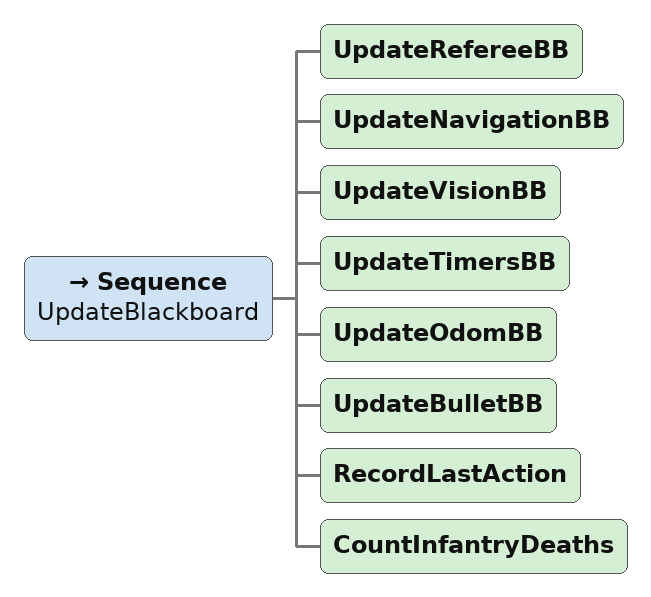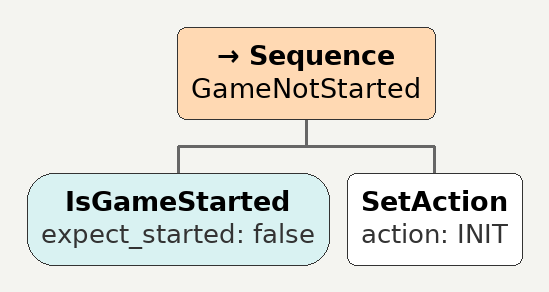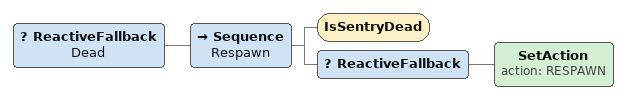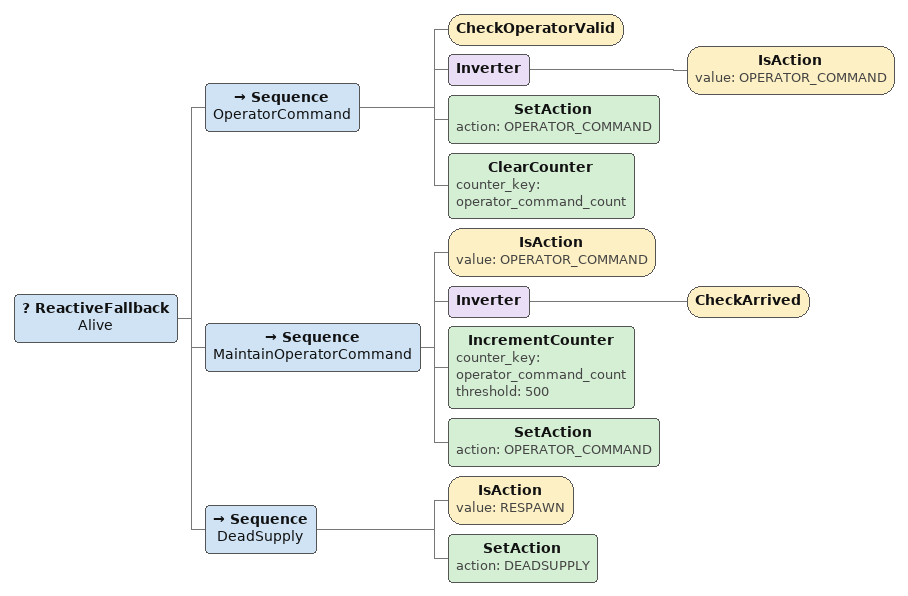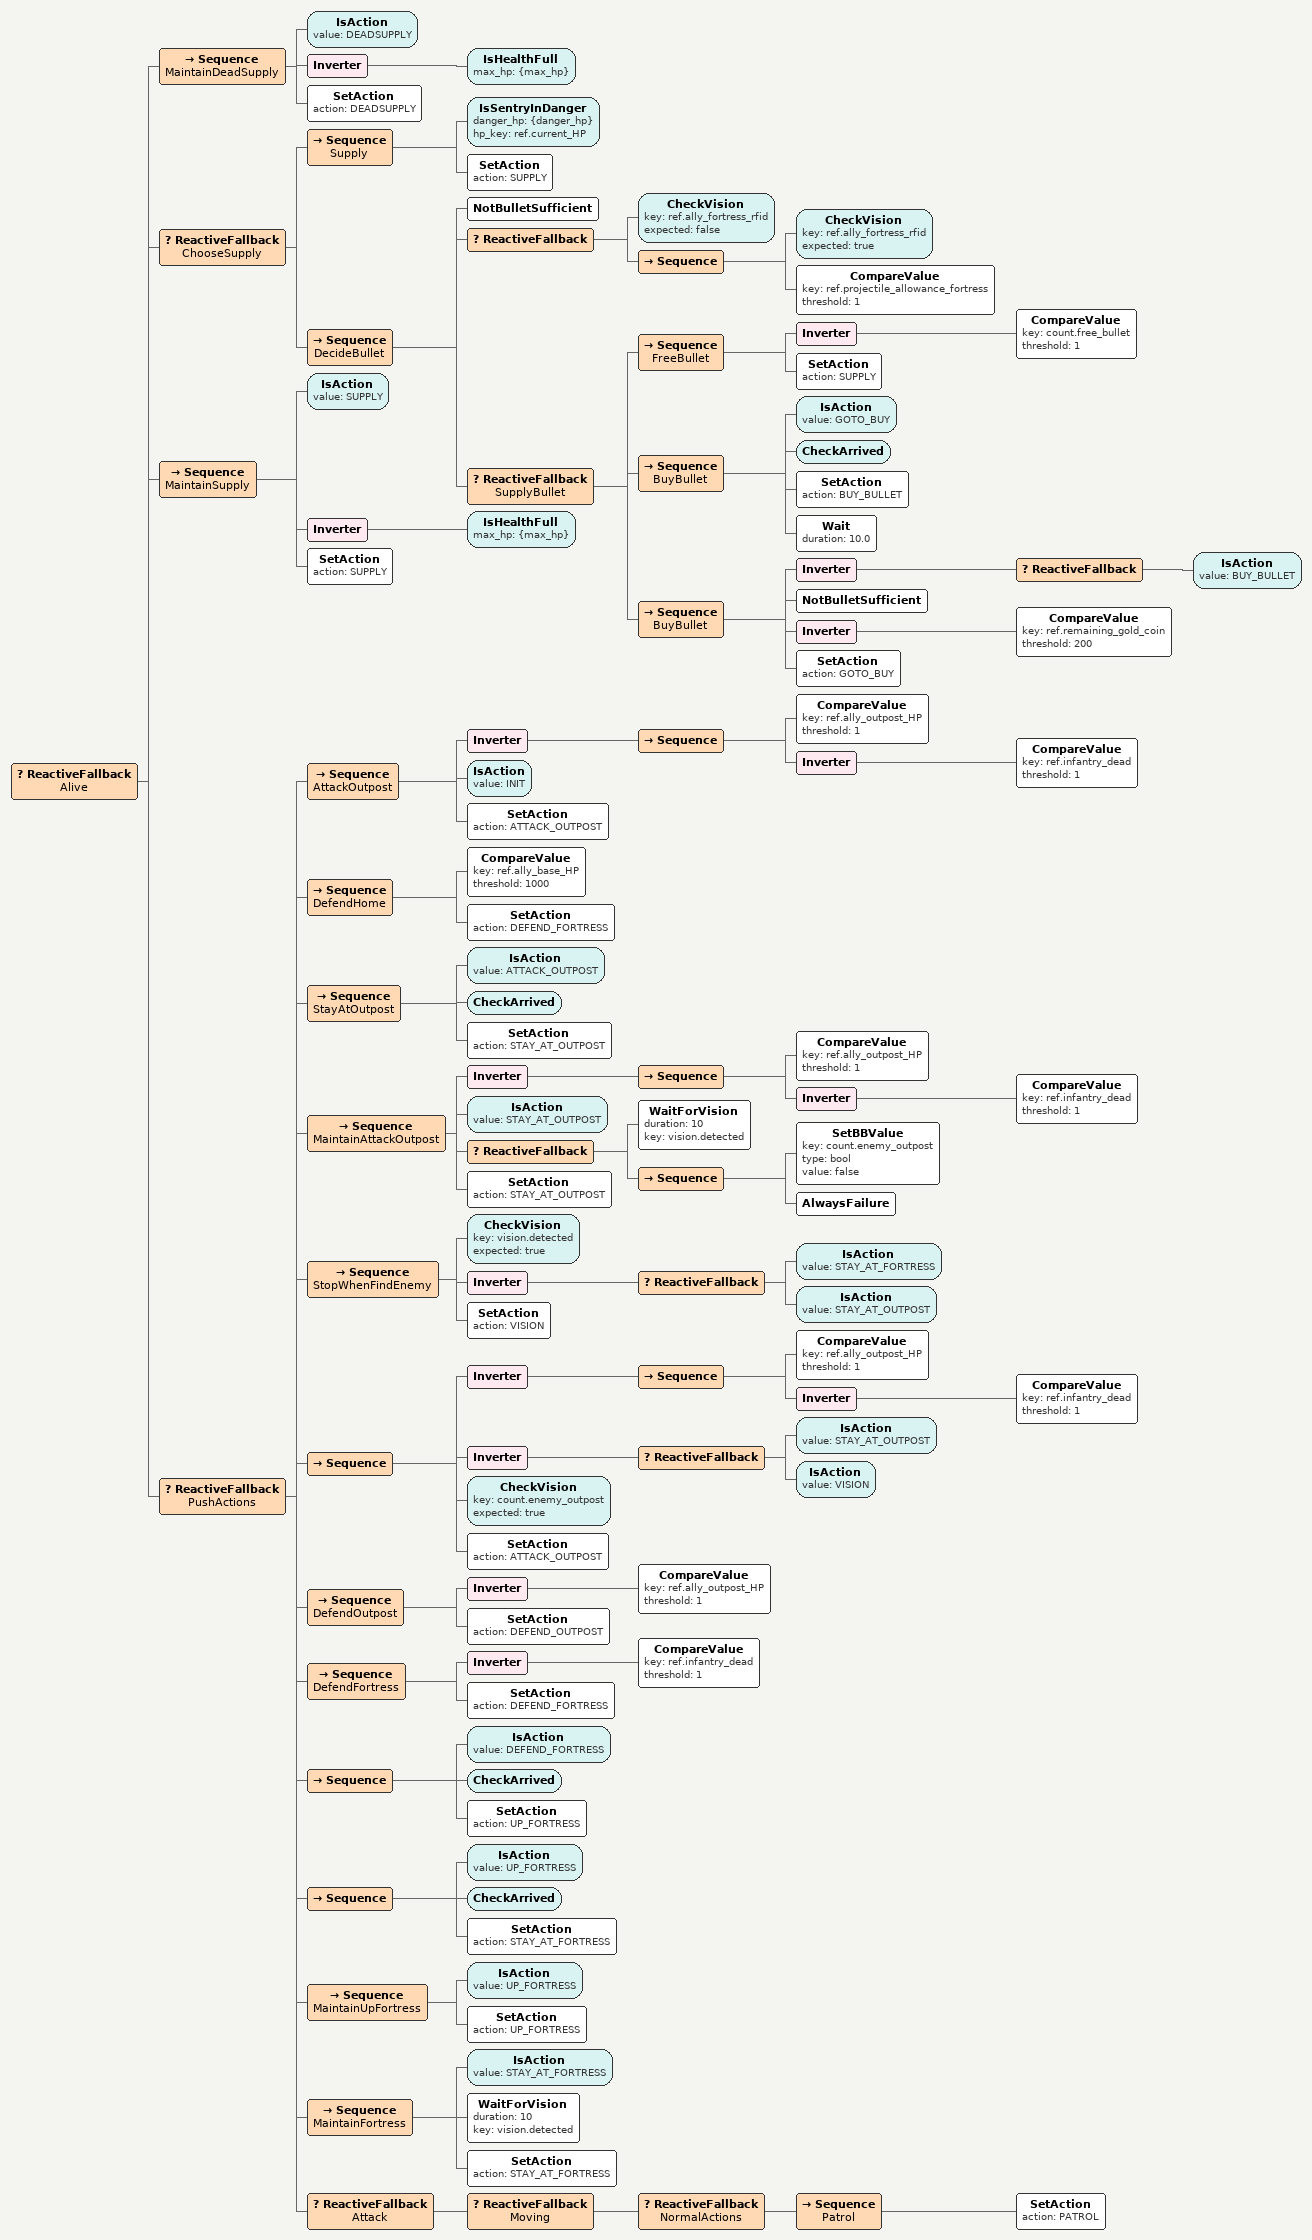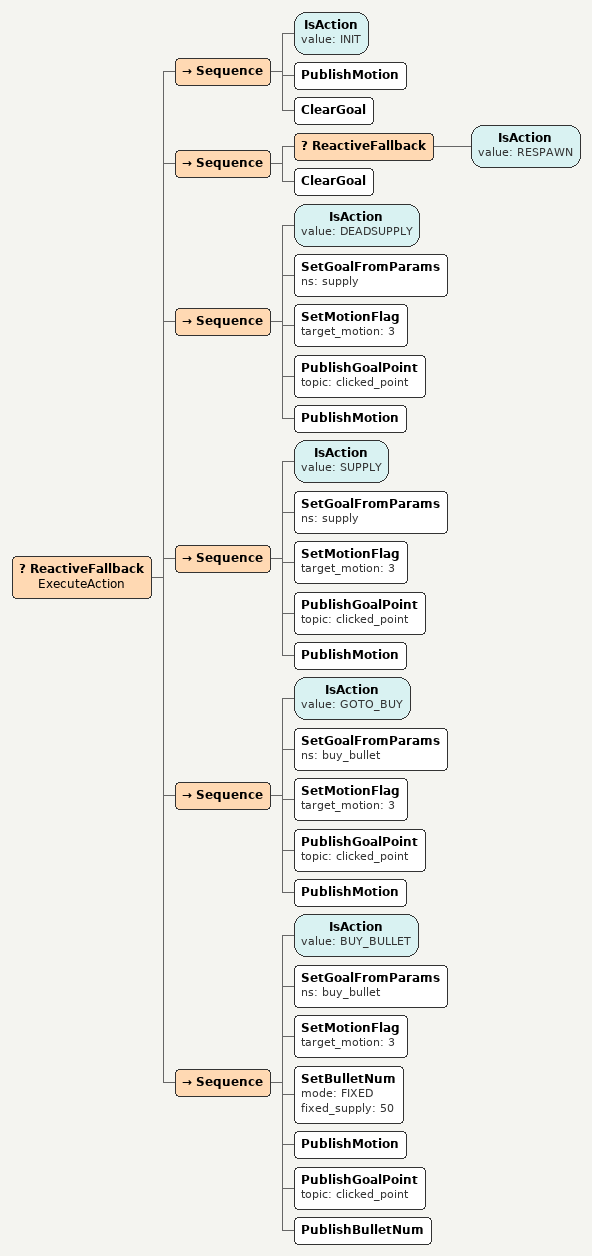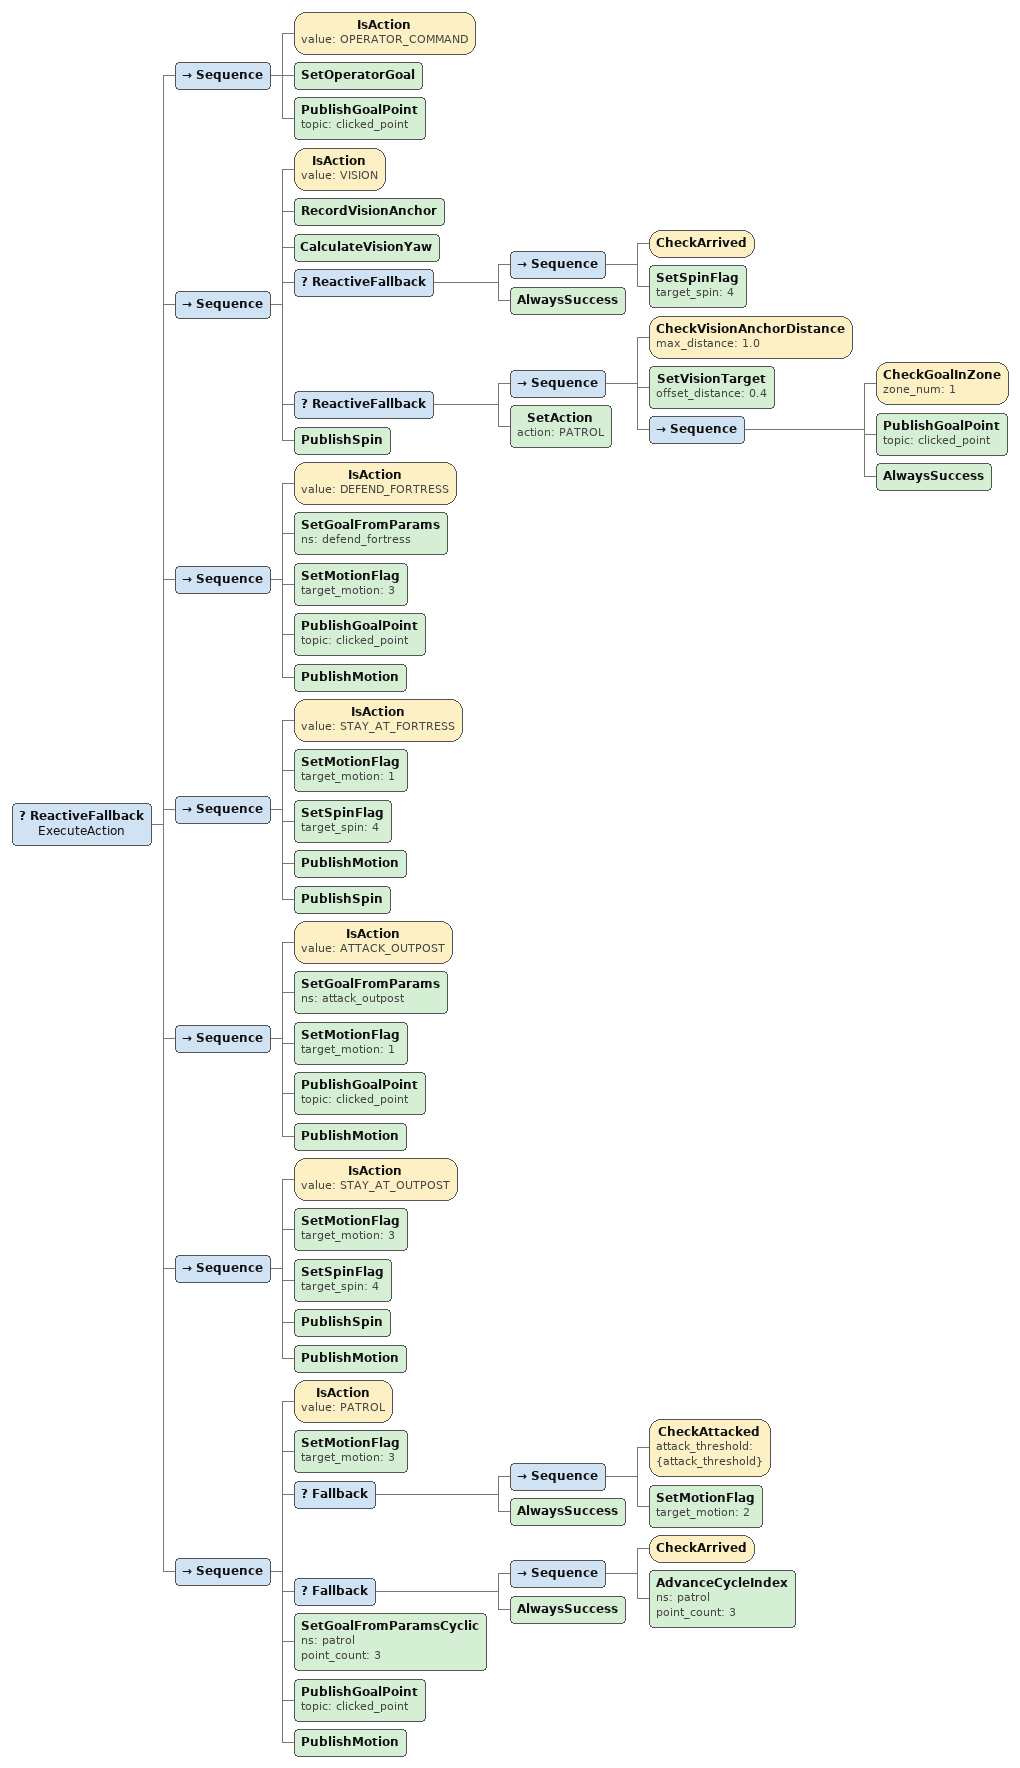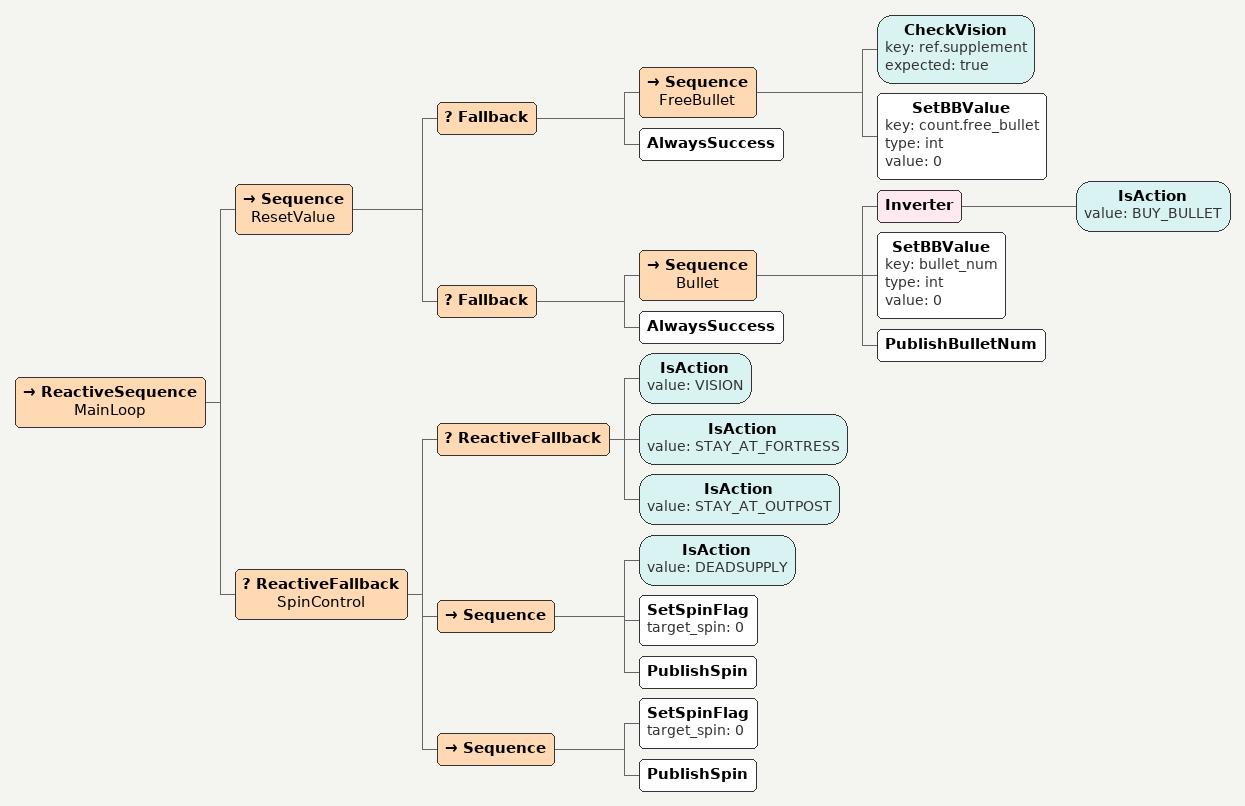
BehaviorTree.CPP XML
<Sequence name="UpdateBlackboard">
  <UpdateRefereeBB/>
  <UpdateNavigationBB/>
  <UpdateVisionBB/>
  <UpdateTimersBB/>
  <UpdateOdomBB/>
  <UpdateBulletBB/>
  <RecordLastAction/>
  <CountInfantryDeaths/>
</Sequence>

<Sequence name="GameNotStarted">
  <IsGameStarted expect_started="false"/>
  <SetAction action="INIT"/>
</Sequence>

<ReactiveFallback name="Dead">
  <Sequence name="Respawn">
    <IsSentryDead/>
    <ReactiveFallback>
      <SetAction action="RESPAWN"/>
    </ReactiveFallback>
  </Sequence>
</ReactiveFallback>

<ReactiveFallback name="Alive">

      <Sequence name="OperatorCommand">
    <CheckOperatorValid/>
    <Inverter>
      <IsAction value="OPERATOR_COMMAND"/>
    </Inverter>
    <SetAction action="OPERATOR_COMMAND"/>
    <ClearCounter counter_key="operator_command_count"/>
  </Sequence>

  <Sequence name="MaintainOperatorCommand">
    <IsAction value="OPERATOR_COMMAND"/>
    <Inverter>
    <CheckArrived/>
    </Inverter>
    <IncrementCounter counter_key="operator_command_count" threshold="500"/>
    <SetAction action="OPERATOR_COMMAND"/>
  </Sequence>

  <Sequence name="DeadSupply">
    <IsAction value="RESPAWN"/>
    <SetAction action="DEADSUPPLY"/>
  </Sequence>
</ReactiveFallback>

<ReactiveFallback name="Alive">

      <Sequence name="MaintainDeadSupply">
    <IsAction value="DEADSUPPLY"/>
    <Inverter>
      <IsHealthFull max_hp="{max_hp}"/>
    </Inverter>
    <SetAction action="DEADSUPPLY"/>
  </Sequence>

  <ReactiveFallback name="ChooseSupply">
    <Sequence name="Supply">
      <IsSentryInDanger danger_hp="{danger_hp}" hp_key="ref.current_HP"/>
      <SetAction action="SUPPLY"/>
    </Sequence>
    <Sequence name="DecideBullet">
    <NotBulletSufficient/>
        <ReactiveFallback>
          <CheckVision key="ref.ally_fortress_rfid" expected="false"/>
          <Sequence>
            <CheckVision key="ref.ally_fortress_rfid" expected="true"/>
            <CompareValue key="ref.projectile_allowance_fortress" threshold="1"/>
          </Sequence>
        </ReactiveFallback>
    <ReactiveFallback name="SupplyBullet">
      <Sequence name="FreeBullet">

        <Inverter>
          <CompareValue key="count.free_bullet" threshold="1"/>
        </Inverter>

        <SetAction action="SUPPLY"/>
      </Sequence>

    <Sequence name="BuyBullet">
    <IsAction value="GOTO_BUY"/>
    <CheckArrived/>
    <SetAction action="BUY_BULLET"/>
    <Wait duration="10.0"/>

  </Sequence>

      <Sequence name="BuyBullet">
        <Inverter>
          <ReactiveFallback>
            <IsAction value="BUY_BULLET"/>
          </ReactiveFallback>
        </Inverter>
        <NotBulletSufficient/>
        <Inverter>
          <CompareValue key="ref.remaining_gold_coin" threshold="200"/>
        </Inverter>
        <SetAction action="GOTO_BUY"/>
      </Sequence>
    </ReactiveFallback>
    </Sequence>

  </ReactiveFallback>

  <Sequence name="MaintainSupply">
    <IsAction value="SUPPLY"/>
    <Inverter>
      <IsHealthFull max_hp="{max_hp}"/>
    </Inverter>
    <SetAction action="SUPPLY"/>
  </Sequence>

  <ReactiveFallback name="PushActions">
    <Sequence name="AttackOutpost">
        <Inverter>
        <Sequence>
          <CompareValue key="ref.ally_outpost_HP" threshold="1"/>
          <Inverter>
          <CompareValue key="ref.infantry_dead" threshold="1"/>
          </Inverter>
        </Sequence>
        </Inverter>

      <IsAction value="INIT"/>
     <SetAction action="ATTACK_OUTPOST"/>
    </Sequence>

    <Sequence name="DefendHome">
      <CompareValue key="ref.ally_base_HP" threshold="1000"/>
      <SetAction action="DEFEND_FORTRESS"/>
    </Sequence>

    <Sequence name="StayAtOutpost">
    <IsAction value="ATTACK_OUTPOST"/>
    <CheckArrived/>
    <SetAction action="STAY_AT_OUTPOST"/>
    </Sequence>

    <Sequence name="MaintainAttackOutpost">
      <Inverter>
        <Sequence>
          <CompareValue key="ref.ally_outpost_HP" threshold="1"/>
          <Inverter>
          <CompareValue key="ref.infantry_dead" threshold="1"/>
          </Inverter>
        </Sequence>
      </Inverter>
      <IsAction value="STAY_AT_OUTPOST"/>
      <ReactiveFallback>
      <WaitForVision duration="10" key="vision.detected"/>
      <Sequence>
        <SetBBValue key="count.enemy_outpost" type="bool" value="false"/>
        <AlwaysFailure/>
      </Sequence>
      </ReactiveFallback>
      <SetAction action="STAY_AT_OUTPOST"/>
    </Sequence>

    <Sequence name="StopWhenFindEnemy">
      <CheckVision key="vision.detected" expected="true"/>
      <Inverter>
      <ReactiveFallback>
      <IsAction value="STAY_AT_FORTRESS"/>
      <IsAction value="STAY_AT_OUTPOST"/>
      </ReactiveFallback>
      </Inverter>
      <SetAction action="VISION"/>
    </Sequence>

    <Sequence>
    <Inverter>
        <Sequence>
          <CompareValue key="ref.ally_outpost_HP" threshold="1"/>
          <Inverter>
          <CompareValue key="ref.infantry_dead" threshold="1"/>
          </Inverter>
        </Sequence>
      </Inverter>
    <Inverter>
    <ReactiveFallback>
    <IsAction value="STAY_AT_OUTPOST"/>
    <IsAction value="VISION"/>
    </ReactiveFallback>
    </Inverter>
    <CheckVision key="count.enemy_outpost" expected="true"/>
    <SetAction action="ATTACK_OUTPOST"/>
    </Sequence>

    <Sequence name="DefendOutpost">
      <Inverter>
      <CompareValue key="ref.ally_outpost_HP" threshold="1"/>
      </Inverter>
      <SetAction action="DEFEND_OUTPOST"/>
    </Sequence>

    <Sequence name="DefendFortress">
    <Inverter>
      <CompareValue key="ref.infantry_dead" threshold="1"/>
    </Inverter>
      <SetAction action="DEFEND_FORTRESS"/>
    </Sequence>

    <Sequence>
    <IsAction value="DEFEND_FORTRESS"/>
    <CheckArrived/>
    <SetAction action="UP_FORTRESS"/>
    </Sequence>

    <Sequence>
    <IsAction value="UP_FORTRESS"/>
    <CheckArrived/>
    <SetAction action="STAY_AT_FORTRESS"/>
    </Sequence>

    <Sequence name="MaintainUpFortress">
      <IsAction value="UP_FORTRESS"/>
      <SetAction action="UP_FORTRESS"/>
    </Sequence>

    <Sequence name="MaintainFortress">
      <IsAction value="STAY_AT_FORTRESS"/>
      <WaitForVision duration="10" key="vision.detected"/>
      <SetAction action="STAY_AT_FORTRESS"/>
    </Sequence>

    <ReactiveFallback name="Attack">

      <ReactiveFallback name="Moving">

        <ReactiveFallback name="NormalActions">

          <!-- Default state -->
          <Sequence name="Patrol">
            <SetAction action="PATROL"/>
          </Sequence>
        </ReactiveFallback>
      </ReactiveFallback>
    </ReactiveFallback>
  </ReactiveFallback>
</ReactiveFallback>

<ReactiveFallback name="ExecuteAction">
  <Sequence>
    <IsAction value="INIT"/>
    <PublishMotion/>
    <ClearGoal/>
  </Sequence>

  <Sequence>
    <ReactiveFallback>
      <IsAction value="RESPAWN"/>
    </ReactiveFallback>
    <ClearGoal/>
  </Sequence>

  <Sequence>
    <IsAction value="DEADSUPPLY"/>
    <SetGoalFromParams ns="supply"/>
    <SetMotionFlag target_motion="3"/>
    <PublishGoalPoint topic="clicked_point"/>
    <PublishMotion/>
  </Sequence>

  <Sequence>
    <IsAction value="SUPPLY"/>
    <SetGoalFromParams ns="supply"/>
    <SetMotionFlag target_motion="3"/>
    <PublishGoalPoint topic="clicked_point"/>
    <PublishMotion/>
  </Sequence>

  <Sequence>
    <IsAction value="GOTO_BUY"/>
    <SetGoalFromParams ns="buy_bullet"/>
    <SetMotionFlag target_motion="3"/>
    <PublishGoalPoint topic="clicked_point"/>
    <PublishMotion/>
  </Sequence>

  <Sequence>
    <IsAction value="BUY_BULLET"/>
    <SetGoalFromParams ns="buy_bullet"/>
    <SetMotionFlag target_motion="3"/>
    <SetBulletNum mode="FIXED" fixed_supply="50"/>
    <PublishMotion/>
    <PublishGoalPoint topic="clicked_point"/>
    <PublishBulletNum/>
  </Sequence>
</ReactiveFallback>

<ReactiveFallback name="ExecuteAction">
  <Sequence>
    <IsAction value="OPERATOR_COMMAND"/>
    <SetOperatorGoal/>
    <PublishGoalPoint topic="clicked_point"/>
  </Sequence>

  <Sequence>
    <IsAction value="VISION"/>
    <RecordVisionAnchor/>
    <CalculateVisionYaw/>
    <ReactiveFallback>
    <Sequence>
      <CheckArrived/>
      <SetSpinFlag target_spin="4"/>
    </Sequence>
      <AlwaysSuccess/>
    </ReactiveFallback>
    <ReactiveFallback>
      <Sequence>
        <CheckVisionAnchorDistance max_distance="1.0"/>
        <SetVisionTarget offset_distance="0.4"/>
        <Sequence>
          <CheckGoalInZone zone_num="1"/>
          <PublishGoalPoint topic="clicked_point"/>
          <AlwaysSuccess/>
        </Sequence>
        </Sequence>
      <SetAction action="PATROL"/>
    </ReactiveFallback>
    <PublishSpin/>
  </Sequence>

  <Sequence>
    <IsAction value="DEFEND_FORTRESS"/>
    <SetGoalFromParams ns="defend_fortress"/>
    <SetMotionFlag target_motion="3"/>
    <PublishGoalPoint topic="clicked_point"/>
    <PublishMotion/>
  </Sequence>

  <Sequence>
  <IsAction value="STAY_AT_FORTRESS"/>
  <SetMotionFlag target_motion="1"/>
  <SetSpinFlag target_spin="4"/>
  <PublishMotion/>
  <PublishSpin/>
  </Sequence>

  <Sequence>
    <IsAction value="ATTACK_OUTPOST"/>
    <SetGoalFromParams ns="attack_outpost"/>
    <SetMotionFlag target_motion="1"/>
    <PublishGoalPoint topic="clicked_point"/>
    <PublishMotion/>
  </Sequence>

  <Sequence>
  <IsAction value="STAY_AT_OUTPOST"/>
  <SetMotionFlag target_motion="3"/>
  <SetSpinFlag target_spin="4"/>
  <PublishSpin/>
  <PublishMotion/>
  </Sequence>

  <Sequence>
    <IsAction value="PATROL"/>
    <SetMotionFlag target_motion="3"/>
    <Fallback>
      <Sequence>
        <CheckAttacked attack_threshold="{attack_threshold}"/>
        <SetMotionFlag target_motion="2"/>
      </Sequence>
      <AlwaysSuccess/>
    </Fallback>
    <Fallback>
      <Sequence>
        <CheckArrived/>
        <AdvanceCycleIndex ns="patrol" point_count="3"/>
      </Sequence>
      <AlwaysSuccess/>
    </Fallback>
    <SetGoalFromParamsCyclic ns="patrol" point_count="3"/>
    <PublishGoalPoint topic="clicked_point"/>
    <PublishMotion/>
  </Sequence>
</ReactiveFallback>

<ReactiveSequence name="MainLoop">
  <Sequence name="ResetValue">
    <Fallback>
      <Sequence name="FreeBullet">
        <CheckVision key="ref.supplement" expected="true"/>
        <SetBBValue key="count.free_bullet" type="int" value="0"/>
      </Sequence>
      <AlwaysSuccess/>
    </Fallback>
    <Fallback>
      <Sequence name="Bullet">
        <Inverter>
          <IsAction value="BUY_BULLET"/>
        </Inverter>
        <SetBBValue key="bullet_num" type="int" value="0"/>
        <PublishBulletNum/>
      </Sequence>
      <AlwaysSuccess/>
    </Fallback>
  </Sequence>

  <ReactiveFallback name="SpinControl">
    <ReactiveFallback>
    <IsAction value="VISION"/>
    <IsAction value="STAY_AT_FORTRESS"/>
    <IsAction value="STAY_AT_OUTPOST"/>
    </ReactiveFallback>
    <Sequence>
      <IsAction value="DEADSUPPLY"/>
      <SetSpinFlag target_spin="0"/>
      <PublishSpin/>
    </Sequence>
    <Sequence>
    <SetSpinFlag target_spin="0"/>
    <PublishSpin/>
    </Sequence>
  </ReactiveFallback>
</ReactiveSequence>
